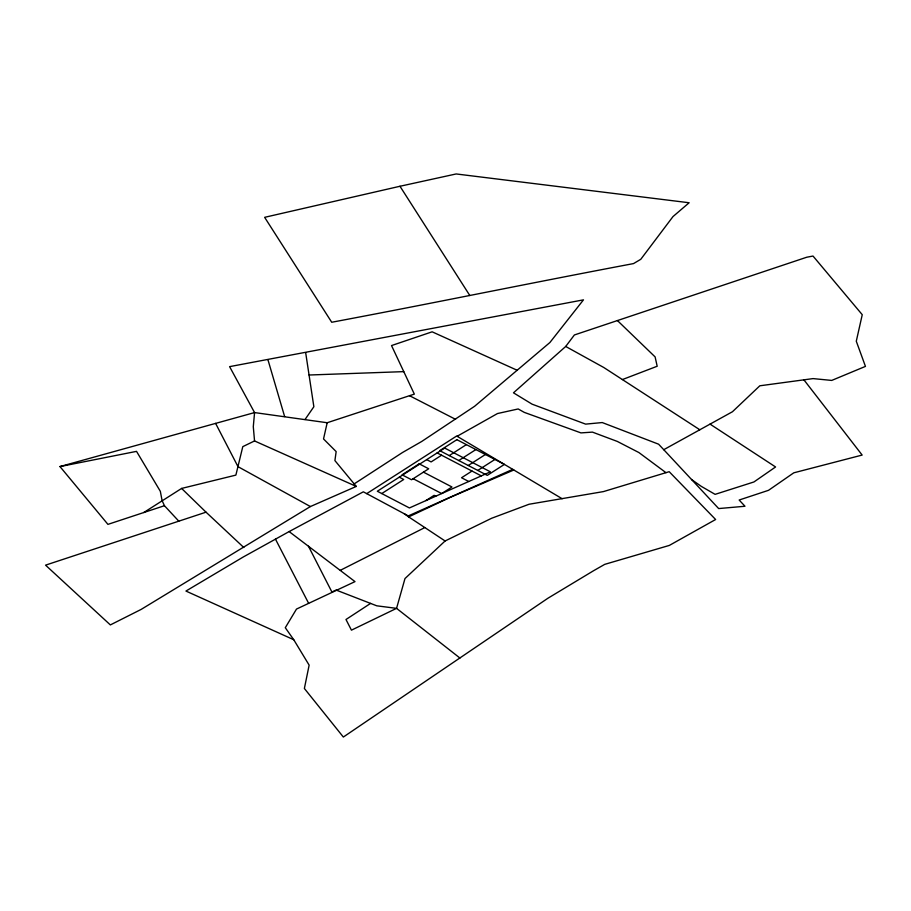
<?xml version="1.0" encoding="UTF-8"?>
<svg xmlns="http://www.w3.org/2000/svg" width="911" height="911" viewBox="0 0 911 911"><rect width="100%" height="100%" fill="white"/><g stroke="black" fill="none" stroke-linecap="round" stroke-linejoin="round"><path stroke-width="1.37" d="M517.152 370.253L432.133 331.82L391.525 345.565L414.334 394.121L327.186 422.738L323.53 438.943L336.159 451.605L334.906 460.579L356.281 486.428L310.389 506.55L141.103 609.436L110.356 624.923L45.55 565.15L206.034 512.176L243.806 547.511M143.756 512.54L181.608 488.433L235.881 475.109L242.793 446.641L254.545 440.947L356.281 486.428M305.026 419.515L313.862 406.727L305.686 352.739M565.708 346.465L574.385 334.963L806.736 257.232L813.022 256.048L862.25 314.694L856.283 341.238L865.45 366.393L831.732 380.422L813.067 378.6L759.82 385.797L732.444 411.749L663.755 449.692L658.596 444.192L602.239 422.556L585.636 424.127L532.115 404.177L513.474 392.823L565.708 346.465L603.799 367.509L699.819 429.764M293.763 639.738L185.935 591.057L243.294 556.974L289.129 531.58L355.005 581.617L296.508 609.06L285.291 627.713L293.763 639.738L309.136 665.132L304.376 688.488L343.345 737.045L547.966 598.208L593.562 570.73L604.745 564.353L669.346 545.416L715.625 519.509L669.198 471.693L603.469 491.587L529.063 504.25L491.644 518.257L445.092 540.975L404.985 578.553L396.558 608.354L351.441 630.161L345.986 619.503L370.572 603.412M354.174 483.889L402.503 452.516L421.713 441.471L474.608 406.283L549.902 342.513L583.473 299.856L229.595 366.643L254.568 412.581L253.292 426.712L254.545 440.947M366.712 493.637L456.65 436.016L562.155 498.727M381.755 493.557L403.71 479.493L399.28 477.182M441.596 455.215L431.119 461.923L426.69 459.622M449.26 455.602L466.386 444.625M458.768 460.545L475.895 449.567M468.277 465.487L485.404 454.509M425.87 500.617L434.137 495.322L435.8 496.188M472.012 471.044L461.547 477.751L468.744 481.498M477.785 470.44L494.912 459.463M457.106 436.289L497.474 413.548L518.188 408.959L524.269 412.376L580.945 432.896L592.446 432.121L617.351 441.448L638.93 452.573L665.975 472.672M289.129 531.58L363.341 491.826L408.299 515.911L512.745 469.347M340.315 570.32L424.833 527.56L445.092 540.975M404.29 513.758L408.652 516.901L449.442 497.713L513.827 469.996M622.395 379.568L657.184 366.245L655.111 356.907L617.43 320.558M178.807 521.172L164.447 505.707L107.931 524.372L59.978 466.569L254.568 412.581L327.186 422.738M399.975 186.265L264.634 217.33L331.718 322.255C432.486 303.34 532.821 282.558 633.544 263.586L640.786 259.293L672.99 216.579L689.137 202.754L456.172 173.955L399.975 186.265L469.825 295.54M59.978 466.569L136.525 451.366L160.336 491.314L162.067 500.526L164.447 505.707M309.08 375.013L403.767 371.631M409.506 395.704L455.568 419.333M437.155 452.915L481.327 475.895M423.444 472.137L451.97 486.975L441.687 493.557L413.161 478.719M310.389 506.55L237.999 466.66L215.611 423.387M710.045 424.116L775.58 466.967L753.932 481.965L715.101 494.354L701.265 486.349L691.506 479.493M408.652 516.901L424.833 527.56M459.941 658.049L396.558 608.354L376.778 605.815L336.079 590.043L331.923 592.048L308.442 546.19M181.608 488.433L206.034 512.176M663.755 449.692L718.665 508.566L744.993 506.254L739.151 500.025L768.531 490.312L793.788 472.82L862.159 455.067L803.912 379.83M275.464 539.141L308.601 603.253M267.993 359.913L284.631 416.555M419.185 463.824L402.058 474.802L411.556 479.755L428.694 468.778L419.185 463.824M456.889 439.671L439.751 450.649L487.283 475.383L504.421 464.405L456.889 439.671M444.716 448.075L377.325 491.245L409.415 507.951L490.403 471.841L444.716 448.075"/></g></svg>
